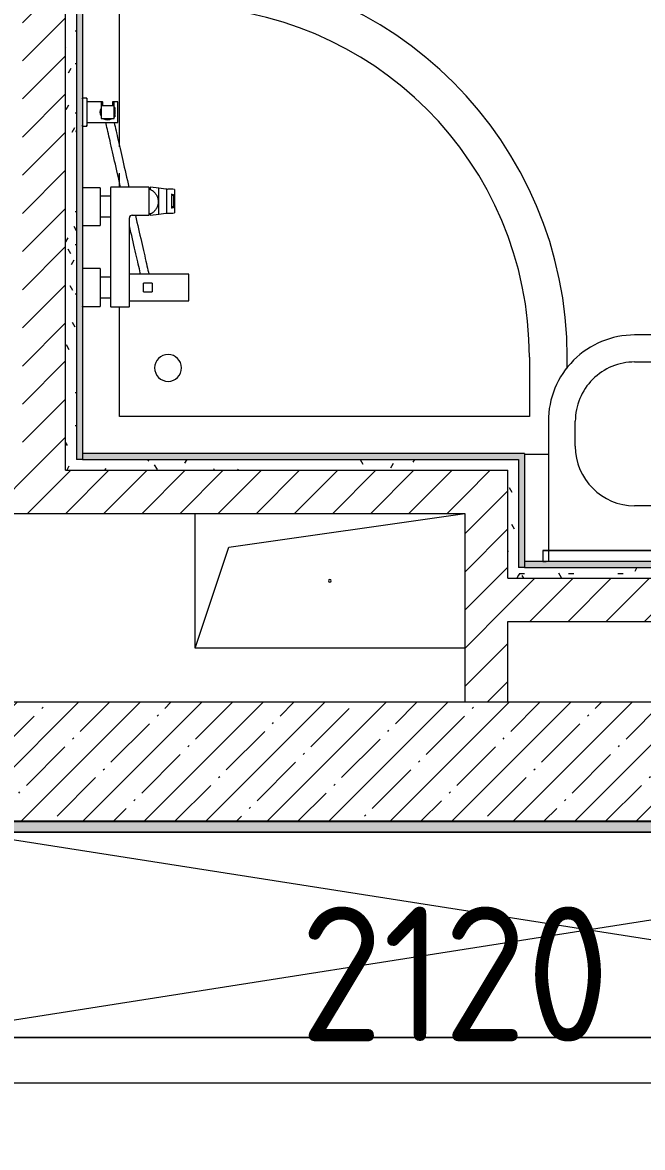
# Model space of a CAD drawing. Header units: millimetres. Extents: x 81609 to 272668, y -8553 to 29000.
# Drawn here: x 112160 to 113310, y 4575 to 6660 of the extents above; entities that cross this region are included whole.
import ezdxf

# ---------------------------------------------------------------- set-up
doc = ezdxf.new("R2010")
doc.units = ezdxf.units.MM
for name, color, linetype, lineweight in [('A-ANNO-DIMS', 7, 'Continuous', 9), ('A-ANNO-DIMS-100', 7, 'Continuous', 9), ('A-GENM', 7, 'Continuous', 9), ('A-WALL', 7, 'Continuous', 9), ('I-WALL', 7, 'Continuous', 9), ('P-SANR-FIXT', 7, 'Continuous', 9)]:
    doc.layers.add(name, color=color, linetype=linetype, lineweight=lineweight)
for name, color, linetype, lineweight, true_color in [('A-WALL-1', 7, 'Continuous', 9, 0x3c3c3c), ('A-WALL-FNSH-1', 7, 'Continuous', 9, 0x3c3c3c), ('I-FURN-1', 7, 'Continuous', 9, 0xf0f0f0)]:
    doc.layers.add(name, color=color, linetype=linetype, lineweight=lineweight, true_color=true_color)
doc.styles.add('ISOCPEUR', font='isocpeur.ttf', dxfattribs={"width": 0.9, "height": 250})
doc.dimstyles.new('ISO-2_5_0_9К_БОЛЬШОЙ', dxfattribs={"dimscale": 304.8, "dimtxt": 248.995294, "dimasz": 0.492126, "dimexe": 0.393701, "dimexo": 0.984252, "dimgap": 0, "dimtad": 1, "dimdec": 0, "dimrnd": 10, "dimzin": 0, "dimdsep": 46, "dimtxsty": 'ISOCPEUR', "dimblk1": 'OBLIQUE', "dimblk2": 'OBLIQUE', "dimsah": 1, "dimcen": 0.09, "dimdle": 0.393701, "dimazin": 0, "dimtfac": 1, "dimtdec": 4, "dimtix": 1, "dimtmove": 0, "dimatfit": 3, "dimfxl": 1, "dimtvp": 1, "dimtolj": 1, "dimtzin": 0, "dimarcsym": 2})
pattern_1 = [(45, (0, 0), (-35.35534, 35.35534), [])]
pattern_2 = [(0, (0, 0), (121.92, 30.48), [10.058, -81.382, 10.058, -81.382, -487.68]), (0, (0, 0), (121.92, 30.48), [-182.88, 10.058, -172.822, 10.058, -81.382, -213.36]), (0, (0, 0), (121.92, 30.48), [-457.2, 10.058, -50.902, 10.058, -142.342]), (120, (45.72, 15.24), (-87.356454, 90.345817), [10.058, -81.382, 10.058, -81.382, -487.68]), (120, (45.72, 15.24), (-87.356454, 90.345817), [-182.88, 10.058, -172.822, 10.058, -81.382, -213.36]), (120, (45.72, 15.24), (-87.356454, 90.345817), [-457.2, 10.058, -50.902, 10.058, -142.342]), (240, (60.96, 76.2), (-34.563546, -120.825817), [10.058, -81.382, 10.058, -81.382, -487.68]), (240, (60.96, 76.2), (-34.563546, -120.825817), [-182.88, 10.058, -172.822, 10.058, -81.382, -213.36]), (240, (60.96, 76.2), (-34.563546, -120.825817), [-457.2, 10.058, -50.902, 10.058, -142.342])]

# ---------------------------------------------------------------- blocks, each defined once
blk = doc.blocks.new('GM_Отверстие прямоугольное _в плите_ - Отверстие-20657929-План размещения напольных электротехнических лючков и розеток 2 этажа в осях 23-33')
at = {"layer": 'A-GENM'}
for p, q in [((-250, -125), (-250, 125)), ((-187.5, 62.5), (250, 125)), ((-250, -125), (-187.5, 62.5)), ((250, -125), (-250, -125))]:
    blk.add_line(p, q, dxfattribs=at)
for start, end in [(360, 180), (180, 360)]:
    blk.add_arc((0, 0), 2.5, start, end, dxfattribs=at)
blk = doc.blocks.new('Шкаф параметрический - 1_33-25588469-План размещения напольных электротехнических лючков и розеток 2 этажа в осях 23-33')
at = {"layer": 'I-FURN-1'}
for p, q in [((0, 0), (2550, 400)), ((0, 400), (2550, 0)), ((2550, 400), (0, 400)), ((0, 400), (0, 0)), ((2550, 0), (2550, 400)), ((0, 0), (0, 381.6)), ((2550, 381.6), (2550, 0)), ((0, 0), (2550, 0)), ((2550, 0), (0, 0))]:
    blk.add_line(p, q, dxfattribs=at)
blk = doc.blocks.new('зеркало круглое500д - 1_22а зеркало круглое d500-30453653-План размещения напольных электротехнических лючков и розеток 2 этажа в осях 23-33')
at = {"layer": 'I-FURN-1'}
for p, q in [((-250, 0), (-250, -20)), ((-250, 0), (250, 0)), ((250, 0), (-250, 0)), ((250, -20), (250, 0)), ((-250, -20), (-243.7, -20)), ((250, -20), (-250, -20)), ((243.7, -20), (250, -20))]:
    blk.add_line(p, q, dxfattribs=at)
blk = doc.blocks.new('поддон угловой - 900х900-30799906-План размещения напольных электротехнических лючков и розеток 2 этажа в осях 23-33')
at = {"layer": 'P-SANR-FIXT'}
for p, q in [((-270, 450), (-449, 450)), ((-380, 119.7), (-380, 380)), ((-380, 380), (-270, 380)), ((-380, 45), (-380, 71)), ((-380, -380), (-380, -177)), ((380, -270), (380, -380)), ((450, -291.4), (450, -270)), ((380, -380), (-380, -380)), ((371, -450), (415.1, -450))]:
    blk.add_line(p, q, dxfattribs=at)
for centre, radius, start, end in [((-270, -270), 720, 360, 90), ((-270, -270), 650, 0, 90), ((-290, -290), 25, 90, 270), ((-290, -290), 25, 270, 90)]:
    blk.add_arc(centre, radius, start, end, dxfattribs=at)
blk = doc.blocks.new('Смеситель для ванны с душевым гарнитуром - Смеситель для ванны с душевым гарнитуром-V156-План размещения напольных электротехнических лючков и розеток 2 этажа в осях 23-33')
at = {"layer": 'P-SANR-FIXT'}
for p, q in [((112279, 6519.8), (112271, 6519.8)), ((112271, 6518.2), (112271, 6519.8)), ((112271, 6519.8), (112271, 6518.2)), ((112279, 6518.2), (112279, 6519.8)), ((112279, 6519.8), (112279, 6518.2)), ((112279, 6518.2), (112279, 6469.4)), ((112306.3, 6513), (112279, 6513)), ((112308.3, 6513), (112306.3, 6513)), ((112306.3, 6513), (112306.3, 6505.8)), ((112306.3, 6505.8), (112306.3, 6513)), ((112308.8, 6505.8), (112308.8, 6512.5)), ((112326.8, 6512.5), (112326.8, 6505.8)), ((112329.5, 6513), (112327.3, 6513)), ((112329.5, 6505.8), (112329.5, 6513)), ((112337, 6513), (112329.5, 6513)), ((112329.5, 6513), (112329.5, 6505.8)), ((112337, 6474.5), (112337, 6513)), ((112329.8, 6505.8), (112305.8, 6505.8)), ((112305.8, 6505.8), (112305.8, 6481.8)), ((112329.8, 6481.8), (112329.8, 6505.8)), ((112331.3, 6502.2), (112329.8, 6502.2)), ((112331.3, 6502.2), (112329.8, 6502.2)), ((112331.3, 6502.2), (112329.8, 6502.2)), ((112331.3, 6502.2), (112329.8, 6502.2)), ((112331.3, 6502.2), (112329.8, 6502.2)), ((112331.3, 6502.2), (112329.8, 6502.2)), ((112331.3, 6502.2), (112329.8, 6502.2)), ((112331.3, 6502.2), (112329.8, 6502.2)), ((112329.8, 6499), (112331.3, 6499)), ((112329.8, 6499), (112331.3, 6499)), ((112329.8, 6499), (112331.3, 6499)), ((112329.8, 6499), (112331.3, 6499)), ((112329.8, 6499), (112331.3, 6499)), ((112329.8, 6499), (112331.3, 6499)), ((112329.8, 6499), (112331.3, 6499)), ((112329.8, 6499), (112331.3, 6499)), ((112331.3, 6497.7), (112329.8, 6497.7)), ((112331.3, 6497.7), (112329.8, 6497.7)), ((112331.3, 6497.7), (112329.8, 6497.7)), ((112331.3, 6497.7), (112329.8, 6497.7)), ((112331.3, 6497.7), (112329.8, 6497.7)), ((112331.3, 6497.7), (112329.8, 6497.7)), ((112331.3, 6497.7), (112329.8, 6497.7)), ((112331.3, 6497.7), (112329.8, 6497.7)), ((112329.8, 6494.4), (112331.3, 6494.4)), ((112329.8, 6494.4), (112331.3, 6494.4)), ((112329.8, 6494.4), (112331.3, 6494.4)), ((112329.8, 6494.4), (112331.3, 6494.4)), ((112329.8, 6494.4), (112331.3, 6494.4)), ((112329.8, 6494.4), (112331.3, 6494.4)), ((112329.8, 6494.4), (112331.3, 6494.4)), ((112329.8, 6494.4), (112331.3, 6494.4)), ((112331.3, 6493.2), (112329.8, 6493.2)), ((112331.3, 6493.2), (112329.8, 6493.2)), ((112331.3, 6493.2), (112329.8, 6493.2)), ((112331.3, 6493.2), (112329.8, 6493.2)), ((112331.3, 6493.2), (112329.8, 6493.2)), ((112331.3, 6493.2), (112329.8, 6493.2)), ((112331.3, 6493.2), (112329.8, 6493.2)), ((112331.3, 6493.2), (112329.8, 6493.2)), ((112329.8, 6489.9), (112331.3, 6489.9)), ((112329.8, 6489.9), (112331.3, 6489.9)), ((112329.8, 6489.9), (112331.3, 6489.9)), ((112329.8, 6489.9), (112331.3, 6489.9)), ((112329.8, 6489.9), (112331.3, 6489.9)), ((112329.8, 6489.9), (112331.3, 6489.9)), ((112329.8, 6489.9), (112331.3, 6489.9)), ((112329.8, 6489.9), (112331.3, 6489.9)), ((112331.3, 6488.6), (112329.8, 6488.6)), ((112331.3, 6488.6), (112329.8, 6488.6)), ((112331.3, 6488.6), (112329.8, 6488.6)), ((112331.3, 6488.6), (112329.8, 6488.6)), ((112331.3, 6488.6), (112329.8, 6488.6)), ((112331.3, 6488.6), (112329.8, 6488.6)), ((112331.3, 6488.6), (112329.8, 6488.6)), ((112331.3, 6488.6), (112329.8, 6488.6)), ((112329.8, 6485.4), (112331.3, 6485.4)), ((112329.8, 6485.4), (112331.3, 6485.4)), ((112329.8, 6485.4), (112331.3, 6485.4)), ((112329.8, 6485.4), (112331.3, 6485.4)), ((112329.8, 6485.4), (112331.3, 6485.4)), ((112329.8, 6485.4), (112331.3, 6485.4)), ((112329.8, 6485.4), (112331.3, 6485.4)), ((112329.8, 6485.4), (112331.3, 6485.4)), ((112331.3, 6502.2), (112331.3, 6499)), ((112331.3, 6499), (112331.3, 6502.2)), ((112331.3, 6502.2), (112331.3, 6499)), ((112331.3, 6499), (112331.3, 6502.2)), ((112331.3, 6502.2), (112331.3, 6499)), ((112331.3, 6499), (112331.3, 6502.2)), ((112331.3, 6502.2), (112331.3, 6499)), ((112331.3, 6499), (112331.3, 6502.2)), ((112331.3, 6502.2), (112331.3, 6499)), ((112331.3, 6499), (112331.3, 6502.2)), ((112331.3, 6502.2), (112331.3, 6499)), ((112331.3, 6499), (112331.3, 6502.2)), ((112331.3, 6502.2), (112331.3, 6499)), ((112331.3, 6499), (112331.3, 6502.2)), ((112331.3, 6502.2), (112331.3, 6499)), ((112331.3, 6499), (112331.3, 6502.2)), ((112331.3, 6497.7), (112331.3, 6494.4)), ((112331.3, 6494.4), (112331.3, 6497.7)), ((112331.3, 6497.7), (112331.3, 6494.4)), ((112331.3, 6494.4), (112331.3, 6497.7)), ((112331.3, 6497.7), (112331.3, 6494.4)), ((112331.3, 6494.4), (112331.3, 6497.7)), ((112331.3, 6497.7), (112331.3, 6494.4)), ((112331.3, 6494.4), (112331.3, 6497.7)), ((112331.3, 6497.7), (112331.3, 6494.4)), ((112331.3, 6494.4), (112331.3, 6497.7)), ((112331.3, 6497.7), (112331.3, 6494.4)), ((112331.3, 6494.4), (112331.3, 6497.7)), ((112331.3, 6497.7), (112331.3, 6494.4)), ((112331.3, 6494.4), (112331.3, 6497.7)), ((112331.3, 6497.7), (112331.3, 6494.4)), ((112331.3, 6494.4), (112331.3, 6497.7)), ((112331.3, 6493.2), (112331.3, 6489.9)), ((112331.3, 6489.9), (112331.3, 6493.2)), ((112331.3, 6493.2), (112331.3, 6489.9)), ((112331.3, 6489.9), (112331.3, 6493.2)), ((112331.3, 6493.2), (112331.3, 6489.9)), ((112331.3, 6489.9), (112331.3, 6493.2)), ((112331.3, 6493.2), (112331.3, 6489.9)), ((112331.3, 6489.9), (112331.3, 6493.2)), ((112331.3, 6493.2), (112331.3, 6489.9)), ((112331.3, 6489.9), (112331.3, 6493.2)), ((112331.3, 6493.2), (112331.3, 6489.9)), ((112331.3, 6489.9), (112331.3, 6493.2)), ((112331.3, 6493.2), (112331.3, 6489.9)), ((112331.3, 6489.9), (112331.3, 6493.2)), ((112331.3, 6493.2), (112331.3, 6489.9)), ((112331.3, 6489.9), (112331.3, 6493.2)), ((112331.3, 6488.6), (112331.3, 6485.4)), ((112331.3, 6485.4), (112331.3, 6488.6)), ((112331.3, 6488.6), (112331.3, 6485.4)), ((112331.3, 6485.4), (112331.3, 6488.6)), ((112331.3, 6488.6), (112331.3, 6485.4)), ((112331.3, 6485.4), (112331.3, 6488.6)), ((112331.3, 6488.6), (112331.3, 6485.4)), ((112331.3, 6485.4), (112331.3, 6488.6)), ((112331.3, 6488.6), (112331.3, 6485.4)), ((112331.3, 6485.4), (112331.3, 6488.6)), ((112331.3, 6488.6), (112331.3, 6485.4)), ((112331.3, 6485.4), (112331.3, 6488.6)), ((112331.3, 6488.6), (112331.3, 6485.4)), ((112331.3, 6485.4), (112331.3, 6488.6)), ((112331.3, 6488.6), (112331.3, 6485.4)), ((112331.3, 6485.4), (112331.3, 6488.6)), ((112271, 6469.4), (112271, 6467.8)), ((112271, 6467.8), (112271, 6469.4)), ((112271, 6467.8), (112279, 6467.8)), ((112279, 6474.5), (112337, 6474.5)), ((112279, 6469.4), (112279, 6467.8)), ((112279, 6467.8), (112279, 6469.4)), ((112305.8, 6481.8), (112329.8, 6481.8)), ((112304, 6353.8), (112271, 6353.8)), ((112304, 6353.8), (112271, 6353.8)), ((112304, 6353.8), (112304, 6283.8)), ((112304, 6353.8), (112304, 6283.8)), ((112323.3, 6353.8), (112323.3, 6133.8)), ((112323.3, 6353.8), (112323.3, 6133.8)), ((112393.8, 6354.8), (112324.3, 6354.8)), ((112393.8, 6354.8), (112324.3, 6354.8)), ((112394.8, 6303.8), (112394.8, 6353.8)), ((112394.8, 6303.8), (112394.8, 6353.8)), ((112396.6, 6354.7), (112397.4, 6354.7)), ((112396.6, 6354.7), (112396.6, 6349.7)), ((112413.1, 6352.8), (112397.4, 6354.7)), ((112413.1, 6304.8), (112413.1, 6352.8)), ((112425.9, 6351.2), (112413.1, 6352.8)), ((112427.5, 6351), (112425.9, 6351.2)), ((112427.5, 6306.6), (112427.5, 6351)), ((112429.8, 6350.7), (112427.5, 6351)), ((112438.7, 6350.8), (112429.8, 6350.8)), ((112437.5, 6341.3), (112435.9, 6341.3)), ((112437.5, 6341.3), (112436, 6341.3)), ((112437.5, 6341.3), (112440, 6341.3)), ((112438.2, 6339.2), (112438.2, 6341.3)), ((112442.1, 6350.3), (112438.7, 6350.8)), ((112442.1, 6350.3), (112442.1, 6307.3)), ((112323.3, 6338), (112304, 6338)), ((112437.2, 6318.4), (112437.2, 6339.2)), ((112440.2, 6339.2), (112437.2, 6339.2)), ((112440.2, 6339.2), (112440.2, 6318.4)), ((112304, 6299.5), (112323.3, 6299.5)), ((112358.3, 6133.8), (112358.3, 6297.8)), ((112358.3, 6133.8), (112358.3, 6297.8)), ((112363.3, 6302.8), (112393.8, 6302.8)), ((112363.3, 6302.8), (112393.8, 6302.8)), ((112396.6, 6306.3), (112396.6, 6302.9)), ((112397.4, 6302.9), (112396.6, 6302.9)), ((112397.4, 6302.9), (112413.1, 6304.8)), ((112413.1, 6304.8), (112425.9, 6306.4)), ((112425.9, 6306.4), (112427.5, 6306.6)), ((112427.5, 6306.6), (112429.8, 6306.8)), ((112429.8, 6306.8), (112438.7, 6306.8)), ((112437.5, 6316.3), (112435.9, 6316.3)), ((112436, 6316.3), (112437.5, 6316.3)), ((112440.2, 6318.4), (112437.2, 6318.4)), ((112440, 6316.3), (112437.5, 6316.3)), ((112438.2, 6316.3), (112438.2, 6318.4)), ((112438.7, 6306.8), (112442.1, 6307.3)), ((112271, 6283.8), (112304, 6283.8)), ((112271, 6283.8), (112304, 6283.8)), ((112304, 6203.8), (112271, 6203.8)), ((112304, 6203.8), (112271, 6203.8)), ((112304, 6203.8), (112304, 6133.8)), ((112304, 6203.8), (112304, 6133.8)), ((112467.8, 6193.8), (112358.3, 6193.8)), ((112323.3, 6188), (112304, 6188)), ((112400.3, 6176.8), (112384.3, 6176.8)), ((112384.3, 6176.3), (112384.3, 6176.8)), ((112384.3, 6176.8), (112384.3, 6176.3)), ((112384.3, 6161.3), (112384.3, 6176.3)), ((112400.3, 6176.3), (112400.3, 6176.8)), ((112400.3, 6176.8), (112400.3, 6176.3)), ((112400.3, 6176.3), (112400.3, 6161.3)), ((112468.3, 6144.3), (112468.3, 6193.3)), ((112384.3, 6161.3), (112384.3, 6160.8)), ((112384.3, 6160.8), (112384.3, 6161.3)), ((112384.3, 6160.8), (112400.3, 6160.8)), ((112400.3, 6161.3), (112400.3, 6160.8)), ((112400.3, 6160.8), (112400.3, 6161.3)), ((112271, 6133.8), (112271, 6133.9)), ((112271, 6133.8), (112271, 6133.9)), ((112271, 6133.8), (112304, 6133.8)), ((112271, 6133.8), (112304, 6133.8)), ((112304, 6149.5), (112323.3, 6149.5)), ((112324.3, 6132.8), (112357.3, 6132.8)), ((112324.3, 6132.8), (112357.3, 6132.8)), ((112358.3, 6143.8), (112467.8, 6143.8))]:
    blk.add_line(p, q, dxfattribs=at)
at = {"layer": 'P-SANR-FIXT', "flags": 128}
for points in [[(112342, 6354.8), (112340.7, 6360.3), (112339.3, 6366.6), (112337.8, 6372.9), (112336.4, 6379.2), (112335, 6385.3), (112333.6, 6391.4), (112332.2, 6397.3), (112330.9, 6403.2), (112329.6, 6408.9), (112328.3, 6414.5), (112327, 6420), (112325.8, 6425.3), (112324.6, 6430.5), (112323.5, 6435.5), (112322.3, 6440.4), (112321.3, 6445), (112320.3, 6449.5), (112319.3, 6453.8), (112318.3, 6457.9), (112317.4, 6461.8), (112316.6, 6465.5), (112315.8, 6468.9), (112315.1, 6472.2), (112314.5, 6474.5)], [(112330, 6474.1), (112330.8, 6470.7), (112331.6, 6467.2), (112332.5, 6463.4), (112333.4, 6459.4), (112334.3, 6455.2), (112335.3, 6450.8), (112336.4, 6446.3), (112337.5, 6441.5), (112338.6, 6436.6), (112339.8, 6431.5), (112341, 6426.3), (112342.2, 6420.9), (112343.5, 6415.3), (112344.8, 6409.7), (112346.1, 6403.9), (112347.5, 6398), (112348.8, 6392), (112350.2, 6385.9), (112351.7, 6379.7), (112353.1, 6373.4), (112354.5, 6367.1), (112356, 6360.7), (112357.4, 6354.8)], [(112394.8, 6351.4), (112395.8, 6351.1), (112396.7, 6350.7), (112397.6, 6350.3), (112398.5, 6349.9), (112399.4, 6349.4), (112400.2, 6348.8), (112401.1, 6348.3), (112401.9, 6347.7), (112402.6, 6347.1), (112403.4, 6346.4), (112404.1, 6345.7), (112404.8, 6345), (112405.5, 6344.3), (112406.2, 6343.5), (112406.8, 6342.7), (112407.4, 6341.9), (112407.9, 6341.1), (112408.4, 6340.2), (112408.9, 6339.4), (112409.3, 6338.5), (112409.8, 6337.6), (112410.1, 6336.6), (112410.5, 6335.7), (112410.8, 6334.7), (112411, 6333.8), (112411.2, 6332.8), (112411.4, 6331.8), (112411.6, 6330.8), (112411.7, 6329.8), (112411.7, 6328.8), (112411.7, 6327.8)], [(112437.2, 6339.2), (112437.3, 6339.6), (112437.3, 6340.1), (112437.3, 6340.5), (112437.3, 6340.8), (112437.4, 6341.1), (112437.4, 6341.2), (112437.5, 6341.3)], [(112440, 6341.2), (112440.1, 6341.1), (112440.1, 6340.8), (112440.2, 6340.5), (112440.2, 6340.1), (112440.2, 6339.6), (112440.2, 6339.2)], [(112411.7, 6326.8), (112411.7, 6325.8), (112411.6, 6324.8), (112411.4, 6323.8), (112411.2, 6322.8), (112411, 6321.9), (112410.8, 6320.9), (112410.5, 6319.9), (112410.1, 6319), (112409.8, 6318.1), (112409.4, 6317.1), (112408.9, 6316.3), (112408.4, 6315.4), (112407.9, 6314.5), (112407.4, 6313.7), (112406.8, 6312.9), (112406.2, 6312.1), (112405.5, 6311.3), (112404.9, 6310.6), (112404.2, 6309.9), (112403.4, 6309.2), (112402.7, 6308.5), (112401.9, 6307.9), (112401.1, 6307.3), (112400.2, 6306.8), (112399.4, 6306.2), (112398.5, 6305.7), (112397.6, 6305.3), (112396.7, 6304.9), (112395.8, 6304.5), (112394.9, 6304.2)], [(112369.4, 6302.5), (112370.8, 6296.2), (112372.3, 6289.9), (112373.7, 6283.7), (112375.1, 6277.5), (112376.5, 6271.5), (112377.8, 6265.5), (112379.2, 6259.6), (112380.5, 6253.9), (112381.8, 6248.3), (112383, 6242.8), (112384.3, 6237.5), (112385.5, 6232.3), (112386.6, 6227.3), (112387.7, 6222.5), (112388.8, 6217.8), (112389.8, 6213.3), (112390.8, 6209), (112391.7, 6204.9), (112392.6, 6201), (112393.5, 6197.4), (112394.3, 6193.9)], [(112437.5, 6316.3), (112437.4, 6316.4), (112437.4, 6316.5), (112437.3, 6316.8), (112437.3, 6317.1), (112437.3, 6317.5), (112437.3, 6317.9), (112437.2, 6318.4)], [(112440.2, 6318.4), (112440.2, 6317.9), (112440.2, 6317.5), (112440.2, 6317.1), (112440.1, 6316.8), (112440.1, 6316.5), (112440, 6316.4)], [(112378.9, 6193.8), (112378.5, 6195.7), (112377.6, 6199.5), (112376.7, 6203.4), (112375.7, 6207.6), (112374.7, 6212), (112373.7, 6216.6), (112372.6, 6221.3), (112371.5, 6226.2), (112370.3, 6231.3), (112369.1, 6236.6), (112367.9, 6242), (112366.6, 6247.5), (112365.3, 6253.2), (112364, 6259), (112362.6, 6264.9), (112361.2, 6270.9), (112359.8, 6277), (112358.4, 6283.2)]]:
    blk.add_lwpolyline(points, dxfattribs=at)
at = {"layer": 'P-SANR-FIXT'}
for centre, radius, start, end in [((112308.3, 6512.5), 0.5, 0, 90), ((112327.3, 6512.5), 0.5, 90, 180), ((112317.8, 6493.8), 14.2, 148.1524, 211.7439), ((112317.8, 6493.8), 14.2, 148.1524, 211.7439), ((112317.8, 6493.8), 14.2, 328.3082, 32.0443), ((112317.8, 6493.8), 14.2, 328.3082, 32.0443), ((112317.8, 6493.8), 14.2, 238.2631, 301.8541), ((112317.8, 6493.8), 14.2, 238.2631, 301.8541), ((112324.3, 6353.8), 1, 90, 180), ((112324.3, 6353.8), 1, 90, 180), ((112393.8, 6353.8), 1, 0, 90), ((112393.8, 6353.8), 1, 0, 90), ((112363.3, 6297.8), 5, 90, 180), ((112363.3, 6297.8), 5, 90, 180), ((112393.8, 6303.8), 1, 270, 0), ((112393.8, 6303.8), 1, 270, 0), ((112467.8, 6193.3), 0.5, 0, 90), ((112324.3, 6133.8), 1, 180, 270), ((112324.3, 6133.8), 1, 180, 270), ((112357.3, 6133.8), 1, 270, 0), ((112357.3, 6133.8), 1, 270, 0), ((112467.8, 6144.3), 0.5, 270, 0)]:
    blk.add_arc(centre, radius, start, end, dxfattribs=at)
blk = doc.blocks.new('Раковина Roca Debba 50x42 - гибкая подводка_ 640х550х165 PN6_3_ ХВ_ГВ накидная гайка BP DN15_ К-гл_кон_ П DN 50-V161-План размещения напольных электротехнических лючков и розеток 2 этажа в осях 23-33')
at = {"layer": 'P-SANR-FIXT'}
for p, q in [((-255, -0.2), (-255, -20.2)), ((-255, -20.2), (-255, -260)), ((240, -20.2), (240, -0.2)), ((240, -260), (240, -20.2)), ((-95, -103.6), (-24.7, -103.6)), ((15.5, -103.6), (80, -103.6)), ((-205, -260), (-205, -213.6)), ((190, -213.6), (190, -260)), ((80, -370), (-95, -370)), ((-95, -420), (80, -420))]:
    blk.add_line(p, q, dxfattribs=at)
for centre, radius, start, end in [((-95, -213.6), 110, 90, 180), ((80, -213.6), 110, 0, 90), ((-95, -260), 160, 180, 270), ((-95, -260), 110, 180, 270), ((80, -260), 160, 270, 0), ((80, -260), 110, 270, 0)]:
    blk.add_arc(centre, radius, start, end, dxfattribs=at)
blk = doc.blocks.new('DIMBLOCK36-План размещения напольных электротехнических лючков и розеток 2 этажа в осях 23-33')
at = {"layer": 'A-ANNO-DIMS-100'}
for p, q in [((114028.9, 5000), (114028.9, 4574.7)), ((114028.9, 4694.7), (114028.9, 5000)), ((111909, 4777), (111909, 4574.7)), ((111909, 4694.7), (111909, 4777)), ((111789, 4694.7), (114148.9, 4694.7))]:
    blk.add_line(p, q, dxfattribs=at)
at = {"layer": 'A-ANNO-DIMS-100', "lineweight": 20}
for p, q in [((111909, 4694.7), (111984, 4769.7)), ((114028.9, 4694.7), (114103.9, 4769.7)), ((111909, 4694.7), (111834, 4619.7)), ((114028.9, 4694.7), (113953.9, 4619.7))]:
    blk.add_line(p, q, dxfattribs=at)
at = {"layer": 'A-ANNO-DIMS-100', "color": 0, "insert": (112674.5, 5021.3), "char_height": 250, "width": 706.764, "attachment_point": 1, "line_spacing_factor": 1.149209, "style": 'ISOCPEUR'}
blk.add_mtext('2120', dxfattribs=at)
blk = doc.blocks.new('_Oblique')
at = {"color": 0, "linetype": 'ByBlock', "lineweight": -2}
blk.add_line((-0.5, -0.5), (0.5, 0.5), dxfattribs=at)

msp = doc.modelspace()

# ---------------------------------------------------------------- hatches: boundary and pattern name
at = {"layer": 'I-WALL'}
for points in [[(112260, 5850), (112271, 5850), (112271, 8080), (112260, 8080), (112260, 6133.9)], [(113091, 5850), (113091, 5861), (112271, 5861), (112271, 5850), (113080, 5850)], [(113091, 5650), (113091, 5850), (113080, 5850), (113080, 5650)], [(115671, 5650), (115671, 5661), (113091, 5661), (113091, 5650), (115660, 5650)]]:
    msp.add_hatch(color=256, dxfattribs=at).paths.add_polyline_path(points)
h = msp.add_hatch(dxfattribs=at)
h.set_pattern_fill('FP_41', color=256, style=0, pattern_type=2)
h.set_pattern_definition(pattern_2)
h.paths.add_polyline_path([(112260, 5830), (112260, 8060), (112240, 8060), (112240, 5830)])
h = msp.add_hatch(dxfattribs=at)
h.set_pattern_fill('FP_5', color=256, style=0, pattern_type=2)
h.set_pattern_definition(pattern_1)
h.paths.add_polyline_path([(112160, 5830), (112240, 5830), (112240, 7980), (112160, 7980), (112160, 6133.9)])
h = msp.add_hatch(dxfattribs=at)
h.set_pattern_fill('FP_41', color=256, style=0, pattern_type=2)
h.set_pattern_definition(pattern_2)
h.paths.add_polyline_path([(113080, 5830), (113080, 5850), (112260, 5850), (112260, 5830), (113060, 5830)])
h = msp.add_hatch(dxfattribs=at)
h.set_pattern_fill('FP_5', color=256, style=0, pattern_type=2)
h.set_pattern_definition(pattern_1)
h.paths.add_polyline_path([(112980, 5750), (112980, 5830), (112010, 5830), (112010, 5750), (112683.3, 5750)])
h = msp.add_hatch(dxfattribs=at)
h.set_pattern_fill('FP_5', color=256, style=0, pattern_type=2)
h.set_pattern_definition(pattern_1)
h.paths.add_polyline_path([(113006.9, 5400), (113060, 5400), (113060, 5830), (112980, 5830), (112980, 5400)])
h = msp.add_hatch(dxfattribs=at)
h.set_pattern_fill('FP_41', color=256, style=0, pattern_type=2)
h.set_pattern_definition(pattern_2)
h.paths.add_polyline_path([(113080, 5630), (113080, 5830), (113060, 5830), (113060, 5630)])
h = msp.add_hatch(dxfattribs=at)
h.set_pattern_fill('FP_41', color=256, style=0, pattern_type=2)
h.set_pattern_definition(pattern_2)
h.paths.add_polyline_path([(115660, 5630), (115660, 5650), (113080, 5650), (113080, 5630), (115640, 5630)])
h = msp.add_hatch(dxfattribs=at)
h.set_pattern_fill('FP_5', color=256, style=0, pattern_type=2)
h.set_pattern_definition(pattern_1)
h.paths.add_polyline_path([(115560, 5550), (115560, 5630), (113060, 5630), (113060, 5550), (114948.5, 5550)])
h = msp.add_hatch(dxfattribs=at)
h.set_pattern_fill('FP_2', color=256, style=0, pattern_type=2)
h.set_pattern_definition([(45, (0, 0), (-57.024626, 57.024626), []), (45, (57.025, 0), (-57.024626, 57.024626), [100.806, -20.161, 3.353, -16.808])])
h.paths.add_polyline_path([(119290, 5180), (119330, 5180), (119330, 5400), (118430, 5400), (118430, 5180), (118831.7, 5180)])
h.paths.add_polyline_path([(116890.1, 5180), (117380, 5180), (117380, 5400), (111930, 5400), (111930, 5180), (116242.9, 5180)])
h = msp.add_hatch(dxfattribs=at)
h.set_pattern_fill('FP_41', color=256, style=0, pattern_type=2)
h.set_pattern_definition(pattern_2)
h.paths.add_polyline_path([(118831.7, 5160), (119330, 5160), (119330, 5180), (118460, 5180), (118460, 5172), (118430, 5172), (118430, 5160)])
h.paths.add_polyline_path([(116890.1, 5160), (117380, 5160), (117380, 5172), (117350, 5172), (117350, 5180), (111910, 5180), (111910, 5160), (116242.9, 5160)])

# ---------------------------------------------------------------- linework, layer by layer
at = {"layer": 'A-WALL'}
for p, q in [((112260, 8060), (112260, 5850)), ((112240, 5830), (113060, 5830)), ((113060, 5630), (113060, 5830)), ((113080, 5830), (113080, 5650)), ((113060, 5630), (115640, 5630)), ((111930, 5180), (117350, 5180))]:
    msp.add_line(p, q, dxfattribs=at)
at = {"layer": 'A-WALL-1'}
for p, q in [((112240, 5830), (112240, 8060)), ((112271, 5850), (112260, 5850)), ((112010, 5750), (112980, 5750)), ((112980, 5750), (112980, 5400)), ((113091, 5650), (113080, 5650)), ((113060, 5550), (115560, 5550)), ((113060, 5400), (113060, 5550)), ((115660, 5400), (111930, 5400)), ((111910, 5160), (117380, 5160))]:
    msp.add_line(p, q, dxfattribs=at)
at = {"layer": 'A-WALL-FNSH-1'}
for p, q in [((112271, 8091), (112271, 5850)), ((113091, 5861), (112271, 5861)), ((113091, 5861), (113091, 5650)), ((112271, 5850), (113080, 5850)), ((113080, 5850), (113080, 5830)), ((114624.9, 5661), (113091, 5661)), ((113091, 5650), (115660, 5650)), ((111909, 5159), (117380, 5159))]:
    msp.add_line(p, q, dxfattribs=at)

# ---------------------------------------------------------------- block references
at = {"layer": 'A-GENM'}
msp.add_blockref('GM_Отверстие прямоугольное _в плите_ - Отверстие-20657929-План размещения напольных электротехнических лючков и розеток 2 этажа в осях 23-33', (112730, 5625), dxfattribs=at)
at = {"layer": 'I-FURN-1'}
for name, p in [('зеркало круглое500д - 1_22а зеркало круглое d500-30453653-План размещения напольных электротехнических лючков и розеток 2 этажа в осях 23-33', (113375, 5681)), ('Шкаф параметрический - 1_33-25588469-План размещения напольных электротехнических лючков и розеток 2 этажа в осях 23-33', (111933.4, 4778.4))]:
    msp.add_blockref(name, p, dxfattribs=at)
at = {"layer": 'P-SANR-FIXT'}
for name, p in [('поддон угловой - 900х900-30799906-План размещения напольных электротехнических лючков и розеток 2 этажа в осях 23-33', (112720, 6309.8)), ('Смеситель для ванны с душевым гарнитуром - Смеситель для ванны с душевым гарнитуром-V156-План размещения напольных электротехнических лючков и розеток 2 этажа в осях 23-33', (0, 0))]:
    msp.add_blockref(name, p, dxfattribs=at)
at = {"layer": 'P-SANR-FIXT', "rotation": 180}
msp.add_blockref('Раковина Roca Debba 50x42 - гибкая подводка_ 640х550х165 PN6_3_ ХВ_ГВ накидная гайка BP DN15_ К-гл_кон_ П DN 50-V161-План размещения напольных электротехнических лючков и розеток 2 этажа в осях 23-33', (113375.1, 5660.8), dxfattribs=at)

# ---------------------------------------------------------------- dimensions: what is measured, and where the dimension line sits
at = {"layer": 'A-ANNO-DIMS'}
dim = msp.add_linear_dim(base=(114028.9, 4694.7), p1=(111909, 5077), p2=(114028.9, 5300), dimstyle='ISO-2_5_0_9К_БОЛЬШОЙ', override={"dimpost": '<>', "dimfxl": 2131.61301}, dxfattribs=at)
dim.commit()
dim.dimension.update_dxf_attribs({"geometry": 'DIMBLOCK36-План размещения напольных электротехнических лючков и розеток 2 этажа в осях 23-33', "text_midpoint": (112969, 4819.7)})

doc.saveas('drawing.dxf')
